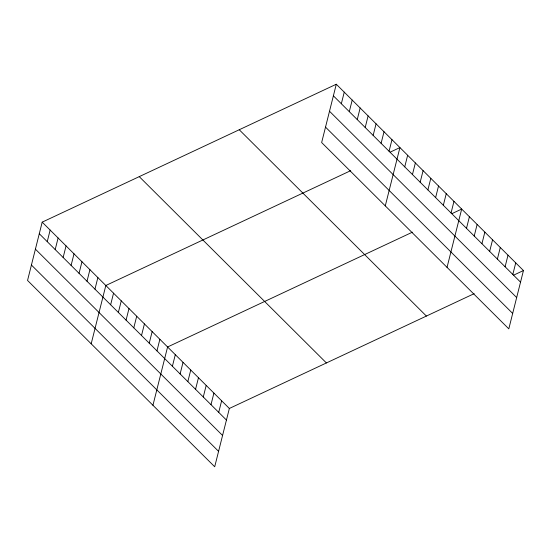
<?xml version="1.0" encoding="UTF-8"?>
<svg xmlns="http://www.w3.org/2000/svg" width="551" height="551" viewBox="0 0 551 551"><rect width="100%" height="100%" fill="white"/><g stroke="black" fill="none" stroke-linecap="round" stroke-linejoin="round"><path stroke-width="0.83" d="M336.296 84.234L321.646 142.537L508.807 328.851L523.45 270.548L336.296 84.234L42.193 222.149L27.55 280.452L214.704 466.766L229.354 408.463L474.177 293.655M47.241 241.655L50.148 230.063M55.19 249.575L58.103 237.984M63.145 257.489L66.058 245.904M71.1 265.41L74.013 253.818M79.055 273.33L81.968 261.739M87.01 281.244L89.923 269.659M94.965 289.165L97.871 277.573M91.184 343.803L105.826 285.494L350.656 170.686M110.641 304.772L113.547 293.18M118.355 312.458L121.268 300.867M126.076 320.138L128.989 308.553M133.797 327.824L136.71 316.24M141.517 335.511L144.431 323.919M149.238 343.197L152.152 331.606M156.959 350.884L159.873 339.292M152.944 405.281L167.587 346.978L412.417 232.171M172.401 366.257L175.308 354.665M180.122 373.936L183.028 362.351M187.836 381.623L190.749 370.038M195.557 389.309L198.47 377.724M203.278 396.995L206.191 385.404M210.999 404.682L213.912 393.09M218.719 412.368L221.633 400.777M341.338 103.74L344.251 92.148M349.293 111.66L352.199 100.068M357.248 119.574L360.154 107.989M365.203 127.495L368.109 115.903M373.151 135.415L376.064 123.823M381.106 143.329L384.019 131.744M389.061 151.249L391.975 139.658M385.28 205.881L399.93 147.578L390.225 152.131M404.737 166.857L407.65 155.265M412.458 174.536L415.364 162.951M420.179 182.223L423.085 170.638M427.9 189.909L430.806 178.324M435.614 197.595L438.527 186.004M443.335 205.282L446.248 193.69M451.055 212.968L453.969 201.377M447.04 267.366L461.69 209.063L451.985 213.616M466.497 228.341L469.411 216.75M474.218 236.021L477.132 224.436M481.939 243.707L484.852 232.123M489.66 251.394L492.566 239.802M497.381 259.08L500.287 247.489M505.102 266.767L508.008 255.175M512.816 274.453L515.729 262.861M513.746 275.101L523.45 270.548M333.383 95.819L520.537 282.14M329.512 111.24L516.666 297.554M325.524 127.123L512.678 313.436M239.244 129.747L426.398 316.06M139.245 176.637L326.406 362.951M42.193 222.149L229.354 408.463M39.286 233.734L226.44 420.055M35.409 249.155L222.57 435.469M31.421 265.038L218.575 451.352"/></g></svg>
